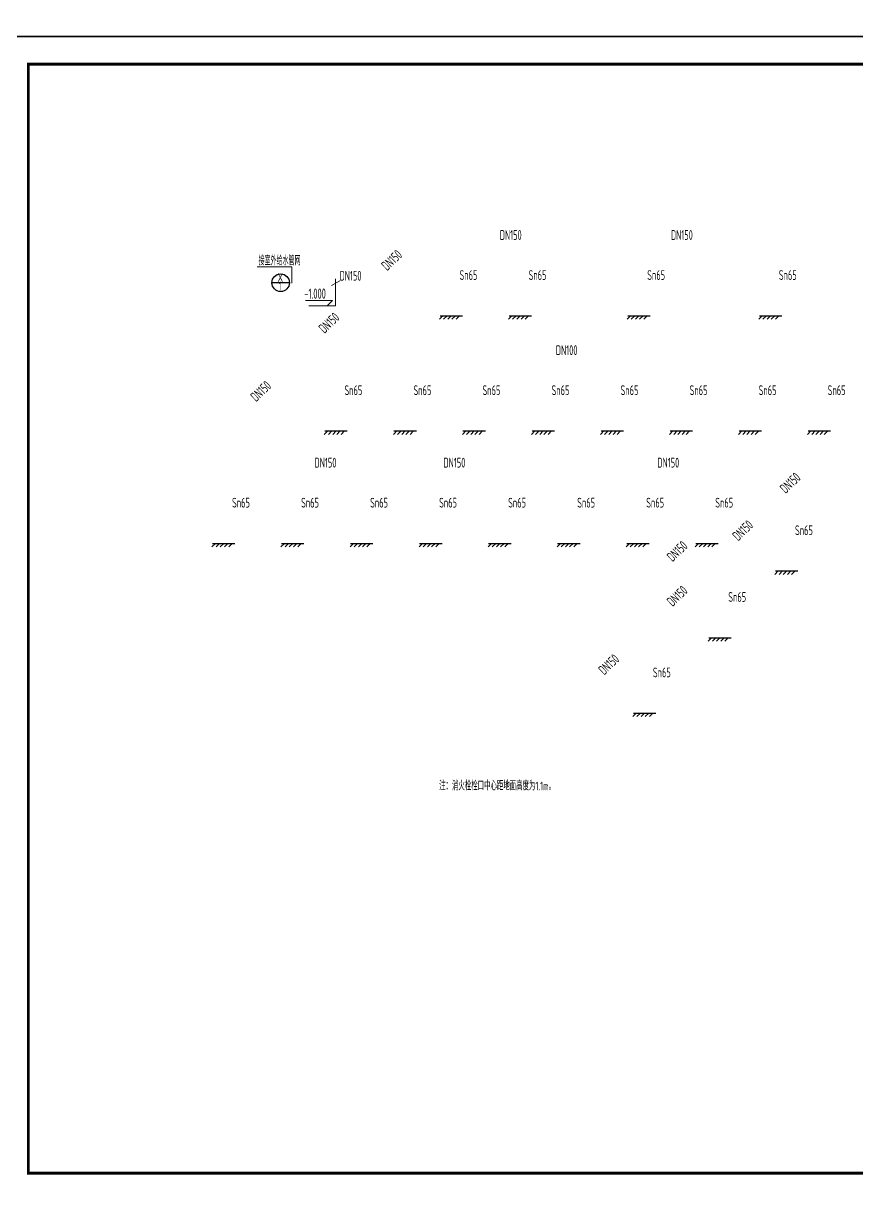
# Model space of a CAD drawing. Extents: x 4150464 to 4450492, y 483482 to 853422.
# Drawn here: x 4250606 to 4280687, y 769934 to 811897 of the extents above; entities that cross this region are included whole.
import ezdxf
from ezdxf.enums import TextEntityAlignment as Align

# ---------------------------------------------------------------- set-up
doc = ezdxf.new("R2010")
doc.units = 0
doc.header["$LTSCALE"] = 1000
doc.header["$MEASUREMENT"] = 0
doc.layers.add('0-给水标注', color=7, linetype='Continuous', lineweight=9)
doc.layers.add('说明', color=7, linetype='Continuous', lineweight=13)
for name, color, linetype in [('EQUIP_污水', 7, 'Continuous'), ('HH_消防', 53, 'Continuous'), ('TT', 7, 'Continuous')]:
    doc.layers.add(name, color=color, linetype=linetype)
doc.styles.add('WW', font='gbenor.shx', dxfattribs={"width": 0.75, "bigfont": 'gbcbig.shx'})

# ---------------------------------------------------------------- blocks, each defined once
blk = doc.blocks.new('DIP')
at = {"layer": 'EQUIP_污水'}
for p, q in [((-305, 0), (-398, -94)), ((-382, 0), (229, 0)), ((-190, 0), (-284, -94)), ((-76, 0), (-170, -94)), ((38, 0), (-56, -94)), ((152, 0), (59, -94))]:
    blk.add_line(p, q, dxfattribs=at)

msp = doc.modelspace()

# ---------------------------------------------------------------- linework, layer by layer
at = {"color": 3}
for points in [[(4248288, 811422), (4248288, 853422), (4307688, 853422), (4307688, 811422)], [(4248288, 769422), (4248288, 811422), (4307688, 811422), (4307688, 769422)]]:
    msp.add_lwpolyline(points, close=True, dxfattribs=at)
at = {"const_width": 100}
msp.add_lwpolyline([(4250788, 770422), (4306688, 770422), (4306688, 810422), (4250788, 810422)], close=True, dxfattribs=at)
at = {"layer": '0-给水标注', "color": 134}
for p, q in [((4259048, 803112), (4260296, 803112)), ((4260296, 802523), (4260296, 803112)), ((4262027, 802603), (4261731, 802443)), ((4261879, 802675), (4261879, 801708)), ((4261768, 801898), (4260793, 801898)), ((4260912, 801708), (4261879, 801708)), ((4261577, 801708), (4261768, 801898))]:
    msp.add_line(p, q, dxfattribs=at)
at = {"layer": 'HH_消防'}
msp.add_line((4260213, 802539), (4259578, 802539), dxfattribs=at)
msp.add_circle((4259896, 802539), 318, dxfattribs=at)

# ---------------------------------------------------------------- block references
at = {"layer": 'EQUIP_污水', "xscale": 1.322999998927116, "yscale": 1.322999999742024, "zscale": 1.323}
for p in [(4266152, 801348), (4268644, 801348), (4272926, 801348), (4277677, 801348), (4261998, 797194), (4264490, 797194), (4266981, 797194), (4269472, 797194), (4271964, 797194), (4274455, 797194), (4276946, 797194), (4279437, 797194), (4257942, 793138), (4260433, 793138), (4262925, 793138), (4265416, 793138), (4267907, 793138), (4270398, 793138), (4272890, 793138), (4275381, 793138), (4278259, 792144), (4275851, 789737), (4273130, 787016)]:
    msp.add_blockref('DIP', p, dxfattribs=at)

# ---------------------------------------------------------------- texts
at = {"layer": 'TT', "style": 'WW', "width": 0.7}
for s, height, p in [('DN150', 352.8, (4267803, 804084, 0)), ('DN150', 352.8, (4273981, 804084, 0)), ('接室外给水管网', 308.7, (4259099, 803172, 0)), ('DN150', 352.8, (4262023, 802614, 0)), ('Sn65', 352.8, (4266352, 802639)), ('Sn65', 352.8, (4268843, 802639)), ('Sn65', 352.8, (4273125, 802639)), ('Sn65', 352.8, (4277876, 802639)), ('-1.000', 370.4, (4260748, 801961)), ('DN100', 352.8, (4269827, 799930, 0)), ('Sn65', 352.8, (4262198, 798485)), ('Sn65', 352.8, (4264689, 798485)), ('Sn65', 352.8, (4267180, 798485)), ('Sn65', 352.8, (4269672, 798485)), ('Sn65', 352.8, (4272163, 798485)), ('Sn65', 352.8, (4274654, 798485)), ('Sn65', 352.8, (4277145, 798485)), ('Sn65', 352.8, (4279637, 798485)), ('DN150', 352.8, (4261119, 795873, 0)), ('DN150', 352.8, (4265770, 795873, 0)), ('DN150', 352.8, (4273490, 795873, 0)), ('Sn65', 352.8, (4258141, 794429)), ('Sn65', 352.8, (4260633, 794429)), ('Sn65', 352.8, (4263124, 794429)), ('Sn65', 352.8, (4265615, 794429)), ('Sn65', 352.8, (4268106, 794429)), ('Sn65', 352.8, (4270598, 794429)), ('Sn65', 352.8, (4273089, 794429)), ('Sn65', 352.8, (4275580, 794429)), ('Sn65', 352.8, (4278458, 793435)), ('Sn65', 352.8, (4276050, 791028)), ('Sn65', 352.8, (4273330, 788307))]:
    msp.add_text(s, height=height, dxfattribs=at).set_placement(p)
for p in [(4263739, 802955, 0), (4261477, 800693, 0), (4259013, 798229, 0), (4278120, 794920, 0), (4276407, 793207, 0), (4274040, 792457, 0), (4274041, 790841, 0), (4271573, 788373, 0)]:
    msp.add_text('DN150', height=352.8, rotation=43.5403, dxfattribs=at).set_placement(p)
for s, p in [('X', (4259883, 802570)), ('1', (4259877, 802270))]:
    msp.add_text(s, height=309, dxfattribs=at).set_placement(p, align=Align.CENTER)
at = {"layer": '说明', "style": 'WW', "width": 0.75}
msp.add_text('注：消火栓栓口中心距地面高度为1.1m。', height=308.7, dxfattribs=at).set_placement((4265616, 784233, 0))

doc.saveas('drawing.dxf')
